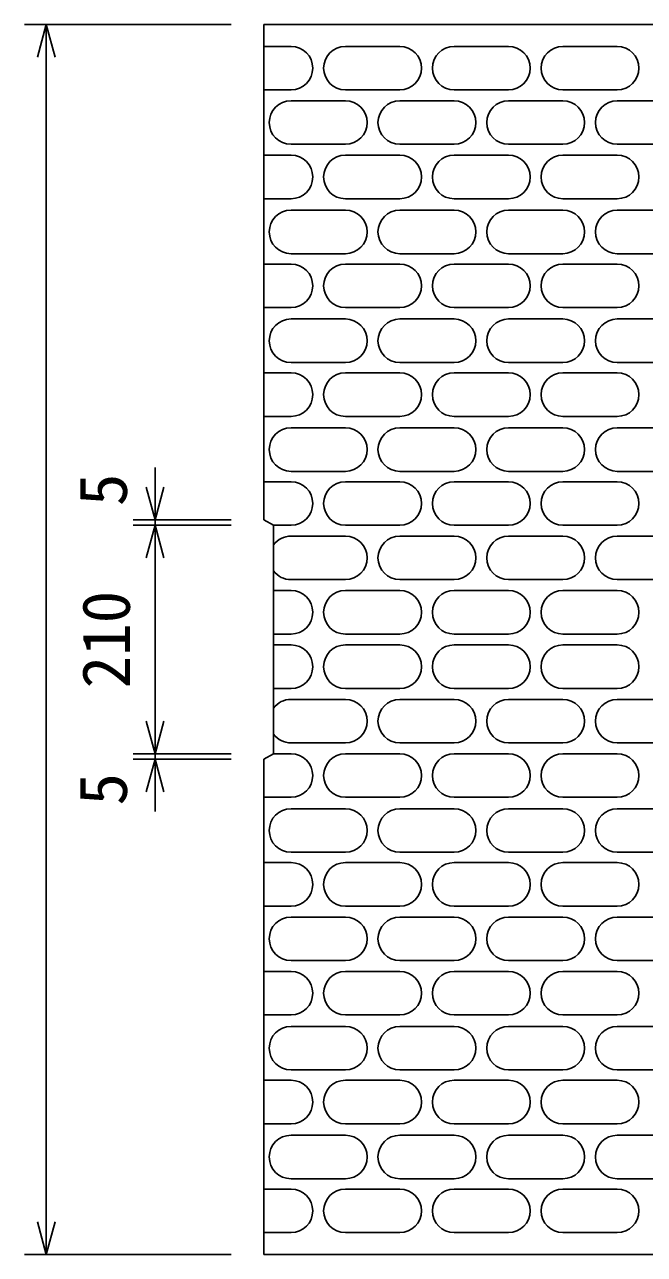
# Model space of a CAD drawing. Units: millimetres, scale not verified. Extents: x -16800 to 16800, y -5940 to 5940.
# Drawn here: x -5917 to -5347, y 2514 to 3644 of the extents above; entities that cross this region are included whole.
import ezdxf
from ezdxf.enums import TextEntityAlignment as Align

# ---------------------------------------------------------------- set-up
doc = ezdxf.new("R2010")
doc.units = ezdxf.units.MM
doc.header["$LTSCALE"] = 20
for name, color, linetype, lineweight in [('0-0_DIM', 7, 'Continuous', 25), ('0-2_HATCH', 6, 'Continuous', 25), ('0-5_OUTLINE', 3, 'Continuous', 25)]:
    doc.layers.add(name, color=color, linetype=linetype, lineweight=lineweight)
doc.styles.add('ＭＳ ゴシック', font='')
doc.styles.get('ＭＳ ゴシック').set_extended_font_data('MS Gothic')

msp = doc.modelspace()

# ---------------------------------------------------------------- linework, layer by layer
at = {"layer": '0-0_DIM'}
for p, q in [((-5916.79, 3643.52), (-5726.79, 3643.52)), ((-5896.79, 3643.52), (-5896.79, 2513.52)), ((-5796.79, 3188.52), (-5796.79, 3236.5)), ((-5816.79, 3188.52), (-5726.79, 3188.52)), ((-5796.79, 3188.52), (-5796.79, 3183.52)), ((-5816.79, 3183.52), (-5726.79, 3183.52)), ((-5796.79, 3183.52), (-5796.79, 2973.52)), ((-5816.79, 2973.52), (-5726.79, 2973.52)), ((-5796.79, 2968.52), (-5796.79, 2973.52)), ((-5816.79, 2968.52), (-5726.79, 2968.52)), ((-5796.79, 2968.52), (-5796.79, 2920.54)), ((-5916.79, 2513.52), (-5726.79, 2513.52))]:
    msp.add_line(p, q, dxfattribs=at)
for points in [[(-5904.83, 3613.52), (-5896.79, 3643.52), (-5888.75, 3613.52)], [(-5788.75, 3218.52), (-5796.79, 3188.52), (-5804.83, 3218.52)], [(-5804.83, 3153.52), (-5796.79, 3183.52), (-5788.75, 3153.52)], [(-5804.83, 3003.52), (-5796.79, 2973.52), (-5788.75, 3003.52)], [(-5788.75, 2938.52), (-5796.79, 2968.52), (-5804.83, 2938.52)], [(-5904.83, 2543.52), (-5896.79, 2513.52), (-5888.75, 2543.52)]]:
    msp.add_lwpolyline(points, dxfattribs=at)
at = {"layer": '0-2_HATCH'}
for p, q in [((-5696.79, 3623.52), (-5671.79, 3623.52)), ((-5621.79, 3623.52), (-5571.79, 3623.52)), ((-5521.79, 3623.52), (-5471.79, 3623.52)), ((-5421.79, 3623.52), (-5371.79, 3623.52)), ((-5696.79, 3583.52), (-5671.79, 3583.52)), ((-5621.79, 3583.52), (-5571.79, 3583.52)), ((-5521.79, 3583.52), (-5471.79, 3583.52)), ((-5421.79, 3583.52), (-5371.79, 3583.52)), ((-5671.79, 3573.52), (-5621.79, 3573.52)), ((-5571.79, 3573.52), (-5521.79, 3573.52)), ((-5471.79, 3573.52), (-5421.79, 3573.52)), ((-5371.79, 3573.52), (-5321.79, 3573.52)), ((-5671.79, 3533.52), (-5621.79, 3533.52)), ((-5571.79, 3533.52), (-5521.79, 3533.52)), ((-5471.79, 3533.52), (-5421.79, 3533.52)), ((-5371.79, 3533.52), (-5321.79, 3533.52)), ((-5696.79, 3523.52), (-5671.79, 3523.52)), ((-5621.79, 3523.52), (-5571.79, 3523.52)), ((-5521.79, 3523.52), (-5471.79, 3523.52)), ((-5421.79, 3523.52), (-5371.79, 3523.52)), ((-5696.79, 3483.52), (-5671.79, 3483.52)), ((-5621.79, 3483.52), (-5571.79, 3483.52)), ((-5521.79, 3483.52), (-5471.79, 3483.52)), ((-5421.79, 3483.52), (-5371.79, 3483.52)), ((-5671.79, 3473.02), (-5621.79, 3473.02)), ((-5571.79, 3473.02), (-5521.79, 3473.02)), ((-5471.79, 3473.02), (-5421.79, 3473.02)), ((-5371.79, 3473.02), (-5321.79, 3473.02)), ((-5671.79, 3433.02), (-5621.79, 3433.02)), ((-5571.79, 3433.02), (-5521.79, 3433.02)), ((-5471.79, 3433.02), (-5421.79, 3433.02)), ((-5371.79, 3433.02), (-5321.79, 3433.02)), ((-5696.79, 3423.52), (-5671.79, 3423.52)), ((-5621.79, 3423.52), (-5571.79, 3423.52)), ((-5521.79, 3423.52), (-5471.79, 3423.52)), ((-5421.79, 3423.52), (-5371.79, 3423.52)), ((-5696.79, 3383.52), (-5671.79, 3383.52)), ((-5621.79, 3383.52), (-5571.79, 3383.52)), ((-5521.79, 3383.52), (-5471.79, 3383.52)), ((-5421.79, 3383.52), (-5371.79, 3383.52)), ((-5671.79, 3373.02), (-5621.79, 3373.02)), ((-5571.79, 3373.02), (-5521.79, 3373.02)), ((-5471.79, 3373.02), (-5421.79, 3373.02)), ((-5371.79, 3373.02), (-5321.79, 3373.02)), ((-5696.79, 3323.52), (-5671.79, 3323.52)), ((-5671.79, 3333.02), (-5621.79, 3333.02)), ((-5621.79, 3323.52), (-5571.79, 3323.52)), ((-5571.79, 3333.02), (-5521.79, 3333.02)), ((-5521.79, 3323.52), (-5471.79, 3323.52)), ((-5471.79, 3333.02), (-5421.79, 3333.02)), ((-5421.79, 3323.52), (-5371.79, 3323.52)), ((-5371.79, 3333.02), (-5321.79, 3333.02)), ((-5696.79, 3283.52), (-5671.79, 3283.52)), ((-5621.79, 3283.52), (-5571.79, 3283.52)), ((-5521.79, 3283.52), (-5471.79, 3283.52)), ((-5421.79, 3283.52), (-5371.79, 3283.52)), ((-5671.79, 3273.02), (-5621.79, 3273.02)), ((-5571.79, 3273.02), (-5521.79, 3273.02)), ((-5471.79, 3273.02), (-5421.79, 3273.02)), ((-5371.79, 3273.02), (-5321.79, 3273.02)), ((-5671.79, 3233.02), (-5621.79, 3233.02)), ((-5571.79, 3233.02), (-5521.79, 3233.02)), ((-5471.79, 3233.02), (-5421.79, 3233.02)), ((-5371.79, 3233.02), (-5321.79, 3233.02)), ((-5696.79, 3223.52), (-5671.79, 3223.52)), ((-5621.79, 3223.52), (-5571.79, 3223.52)), ((-5521.79, 3223.52), (-5471.79, 3223.52)), ((-5421.79, 3223.52), (-5371.79, 3223.52)), ((-5687.79, 3183.52), (-5671.79, 3183.52)), ((-5621.79, 3183.52), (-5571.79, 3183.52)), ((-5521.79, 3183.52), (-5471.79, 3183.52)), ((-5421.79, 3183.52), (-5371.79, 3183.52)), ((-5671.79, 3173.52), (-5621.79, 3173.52)), ((-5571.79, 3173.52), (-5521.79, 3173.52)), ((-5471.79, 3173.52), (-5421.79, 3173.52)), ((-5371.79, 3173.52), (-5321.79, 3173.52)), ((-5671.79, 3133.52), (-5621.79, 3133.52)), ((-5571.79, 3133.52), (-5521.79, 3133.52)), ((-5471.79, 3133.52), (-5421.79, 3133.52)), ((-5371.79, 3133.52), (-5321.79, 3133.52)), ((-5687.79, 3123.52), (-5671.79, 3123.52)), ((-5621.79, 3123.52), (-5571.79, 3123.52)), ((-5521.79, 3123.52), (-5471.79, 3123.52)), ((-5421.79, 3123.52), (-5371.79, 3123.52)), ((-5687.79, 3083.52), (-5671.79, 3083.52)), ((-5621.79, 3083.52), (-5571.79, 3083.52)), ((-5521.79, 3083.52), (-5471.79, 3083.52)), ((-5421.79, 3083.52), (-5371.79, 3083.52)), ((-5687.79, 3073.52), (-5671.79, 3073.52)), ((-5621.79, 3073.52), (-5571.79, 3073.52)), ((-5521.79, 3073.52), (-5471.79, 3073.52)), ((-5421.79, 3073.52), (-5371.79, 3073.52)), ((-5687.79, 3033.52), (-5671.79, 3033.52)), ((-5621.79, 3033.52), (-5571.79, 3033.52)), ((-5521.79, 3033.52), (-5471.79, 3033.52)), ((-5421.79, 3033.52), (-5371.79, 3033.52)), ((-5671.79, 3023.52), (-5621.79, 3023.52)), ((-5571.79, 3023.52), (-5521.79, 3023.52)), ((-5471.79, 3023.52), (-5421.79, 3023.52)), ((-5371.79, 3023.52), (-5321.79, 3023.52)), ((-5671.79, 2983.52), (-5621.79, 2983.52)), ((-5571.79, 2983.52), (-5521.79, 2983.52)), ((-5471.79, 2983.52), (-5421.79, 2983.52)), ((-5371.79, 2983.52), (-5321.79, 2983.52)), ((-5687.79, 2973.52), (-5671.79, 2973.52)), ((-5621.79, 2973.52), (-5571.79, 2973.52)), ((-5521.79, 2973.52), (-5471.79, 2973.52)), ((-5421.79, 2973.52), (-5371.79, 2973.52)), ((-5696.79, 2933.52), (-5671.79, 2933.52)), ((-5621.79, 2933.52), (-5571.79, 2933.52)), ((-5521.79, 2933.52), (-5471.79, 2933.52)), ((-5421.79, 2933.52), (-5371.79, 2933.52)), ((-5671.79, 2923.02), (-5621.79, 2923.02)), ((-5571.79, 2923.02), (-5521.79, 2923.02)), ((-5471.79, 2923.02), (-5421.79, 2923.02)), ((-5371.79, 2923.02), (-5321.79, 2923.02)), ((-5671.79, 2883.02), (-5621.79, 2883.02)), ((-5571.79, 2883.02), (-5521.79, 2883.02)), ((-5471.79, 2883.02), (-5421.79, 2883.02)), ((-5371.79, 2883.02), (-5321.79, 2883.02)), ((-5696.79, 2873.52), (-5671.79, 2873.52)), ((-5621.79, 2873.52), (-5571.79, 2873.52)), ((-5521.79, 2873.52), (-5471.79, 2873.52)), ((-5421.79, 2873.52), (-5371.79, 2873.52)), ((-5696.79, 2833.52), (-5671.79, 2833.52)), ((-5621.79, 2833.52), (-5571.79, 2833.52)), ((-5521.79, 2833.52), (-5471.79, 2833.52)), ((-5421.79, 2833.52), (-5371.79, 2833.52)), ((-5671.79, 2823.52), (-5621.79, 2823.52)), ((-5571.79, 2823.52), (-5521.79, 2823.52)), ((-5471.79, 2823.52), (-5421.79, 2823.52)), ((-5371.79, 2823.52), (-5321.79, 2823.52)), ((-5671.79, 2783.52), (-5621.79, 2783.52)), ((-5571.79, 2783.52), (-5521.79, 2783.52)), ((-5471.79, 2783.52), (-5421.79, 2783.52)), ((-5371.79, 2783.52), (-5321.79, 2783.52)), ((-5696.79, 2773.52), (-5671.79, 2773.52)), ((-5621.79, 2773.52), (-5571.79, 2773.52)), ((-5521.79, 2773.52), (-5471.79, 2773.52)), ((-5421.79, 2773.52), (-5371.79, 2773.52)), ((-5696.79, 2733.52), (-5671.79, 2733.52)), ((-5621.79, 2733.52), (-5571.79, 2733.52)), ((-5521.79, 2733.52), (-5471.79, 2733.52)), ((-5421.79, 2733.52), (-5371.79, 2733.52)), ((-5671.79, 2723.02), (-5621.79, 2723.02)), ((-5571.79, 2723.02), (-5521.79, 2723.02)), ((-5471.79, 2723.02), (-5421.79, 2723.02)), ((-5371.79, 2723.02), (-5321.79, 2723.02)), ((-5671.79, 2683.02), (-5621.79, 2683.02)), ((-5571.79, 2683.02), (-5521.79, 2683.02)), ((-5471.79, 2683.02), (-5421.79, 2683.02)), ((-5371.79, 2683.02), (-5321.79, 2683.02)), ((-5696.79, 2673.52), (-5671.79, 2673.52)), ((-5621.79, 2673.52), (-5571.79, 2673.52)), ((-5521.79, 2673.52), (-5471.79, 2673.52)), ((-5421.79, 2673.52), (-5371.79, 2673.52)), ((-5696.79, 2633.52), (-5671.79, 2633.52)), ((-5621.79, 2633.52), (-5571.79, 2633.52)), ((-5521.79, 2633.52), (-5471.79, 2633.52)), ((-5421.79, 2633.52), (-5371.79, 2633.52)), ((-5671.79, 2623.02), (-5621.79, 2623.02)), ((-5571.79, 2623.02), (-5521.79, 2623.02)), ((-5471.79, 2623.02), (-5421.79, 2623.02)), ((-5371.79, 2623.02), (-5321.79, 2623.02)), ((-5671.79, 2583.02), (-5621.79, 2583.02)), ((-5571.79, 2583.02), (-5521.79, 2583.02)), ((-5471.79, 2583.02), (-5421.79, 2583.02)), ((-5371.79, 2583.02), (-5321.79, 2583.02)), ((-5696.79, 2573.52), (-5671.79, 2573.52)), ((-5621.79, 2573.52), (-5571.79, 2573.52)), ((-5521.79, 2573.52), (-5471.79, 2573.52)), ((-5421.79, 2573.52), (-5371.79, 2573.52)), ((-5696.79, 2533.52), (-5671.79, 2533.52)), ((-5621.79, 2533.52), (-5571.79, 2533.52)), ((-5521.79, 2533.52), (-5471.79, 2533.52)), ((-5421.79, 2533.52), (-5371.79, 2533.52))]:
    msp.add_line(p, q, dxfattribs=at)
for centre, start, end in [((-5671.79, 3603.52), 270, 90), ((-5621.79, 3603.52), 90, 270), ((-5571.79, 3603.52), 270, 90), ((-5521.79, 3603.52), 90, 270), ((-5471.79, 3603.52), 270, 90), ((-5421.79, 3603.52), 90, 270), ((-5371.79, 3603.52), 270, 90), ((-5671.79, 3553.52), 90, 270), ((-5621.79, 3553.52), 270, 90), ((-5571.79, 3553.52), 90, 270), ((-5521.79, 3553.52), 270, 90), ((-5471.79, 3553.52), 90, 270), ((-5421.79, 3553.52), 270, 90), ((-5371.79, 3553.52), 90, 270), ((-5671.79, 3503.52), 270, 90), ((-5621.79, 3503.52), 90, 270), ((-5571.79, 3503.52), 270, 90), ((-5521.79, 3503.52), 90, 270), ((-5471.79, 3503.52), 270, 90), ((-5421.79, 3503.52), 90, 270), ((-5371.79, 3503.52), 270, 90), ((-5671.79, 3453.02), 90, 270), ((-5621.79, 3453.02), 270, 90), ((-5571.79, 3453.02), 90, 270), ((-5521.79, 3453.02), 270, 90), ((-5471.79, 3453.02), 90, 270), ((-5421.79, 3453.02), 270, 90), ((-5371.79, 3453.02), 90, 270), ((-5671.79, 3403.52), 270, 90), ((-5621.79, 3403.52), 90, 270), ((-5571.79, 3403.52), 270, 90), ((-5521.79, 3403.52), 90, 270), ((-5471.79, 3403.52), 270, 90), ((-5421.79, 3403.52), 90, 270), ((-5371.79, 3403.52), 270, 90), ((-5671.79, 3353.02), 90, 270), ((-5621.79, 3353.02), 270, 90), ((-5571.79, 3353.02), 90, 270), ((-5521.79, 3353.02), 270, 90), ((-5471.79, 3353.02), 90, 270), ((-5421.79, 3353.02), 270, 90), ((-5371.79, 3353.02), 90, 270), ((-5671.79, 3303.52), 270, 90), ((-5621.79, 3303.52), 90, 270), ((-5571.79, 3303.52), 270, 90), ((-5521.79, 3303.52), 90, 270), ((-5471.79, 3303.52), 270, 90), ((-5421.79, 3303.52), 90, 270), ((-5371.79, 3303.52), 270, 90), ((-5671.79, 3253.02), 90, 270), ((-5621.79, 3253.02), 270, 90), ((-5571.79, 3253.02), 90, 270), ((-5521.79, 3253.02), 270, 90), ((-5471.79, 3253.02), 90, 270), ((-5421.79, 3253.02), 270, 90), ((-5371.79, 3253.02), 90, 270), ((-5671.79, 3203.52), 270, 90), ((-5621.79, 3203.52), 90, 270), ((-5571.79, 3203.52), 270, 90), ((-5521.79, 3203.52), 90, 270), ((-5471.79, 3203.52), 270, 90), ((-5421.79, 3203.52), 90, 270), ((-5371.79, 3203.52), 270, 90), ((-5671.79, 3153.52), 90, 143.1301), ((-5621.79, 3153.52), 270, 90), ((-5571.79, 3153.52), 90, 270), ((-5521.79, 3153.52), 270, 90), ((-5471.79, 3153.52), 90, 270), ((-5421.79, 3153.52), 270, 90), ((-5371.79, 3153.52), 90, 270), ((-5671.79, 3153.52), 216.8699, 270), ((-5671.79, 3103.52), 270, 90), ((-5621.79, 3103.52), 90, 270), ((-5571.79, 3103.52), 270, 90), ((-5521.79, 3103.52), 90, 270), ((-5471.79, 3103.52), 270, 90), ((-5421.79, 3103.52), 90, 270), ((-5371.79, 3103.52), 270, 90), ((-5671.79, 3053.52), 270, 90), ((-5621.79, 3053.52), 90, 270), ((-5571.79, 3053.52), 270, 90), ((-5521.79, 3053.52), 90, 270), ((-5471.79, 3053.52), 270, 90), ((-5421.79, 3053.52), 90, 270), ((-5371.79, 3053.52), 270, 90), ((-5671.79, 3003.52), 90, 143.1301), ((-5621.79, 3003.52), 270, 90), ((-5571.79, 3003.52), 90, 270), ((-5521.79, 3003.52), 270, 90), ((-5471.79, 3003.52), 90, 270), ((-5421.79, 3003.52), 270, 90), ((-5371.79, 3003.52), 90, 270), ((-5671.79, 3003.52), 216.8699, 270), ((-5671.79, 2953.52), 270, 90), ((-5621.79, 2953.52), 90, 270), ((-5571.79, 2953.52), 270, 90), ((-5521.79, 2953.52), 90, 270), ((-5471.79, 2953.52), 270, 90), ((-5421.79, 2953.52), 90, 270), ((-5371.79, 2953.52), 270, 90), ((-5671.79, 2903.02), 90, 270), ((-5621.79, 2903.02), 270, 90), ((-5571.79, 2903.02), 90, 270), ((-5521.79, 2903.02), 270, 90), ((-5471.79, 2903.02), 90, 270), ((-5421.79, 2903.02), 270, 90), ((-5371.79, 2903.02), 90, 270), ((-5671.79, 2853.52), 270, 90), ((-5621.79, 2853.52), 90, 270), ((-5571.79, 2853.52), 270, 90), ((-5521.79, 2853.52), 90, 270), ((-5471.79, 2853.52), 270, 90), ((-5421.79, 2853.52), 90, 270), ((-5371.79, 2853.52), 270, 90), ((-5671.79, 2803.52), 90, 270), ((-5621.79, 2803.52), 270, 90), ((-5571.79, 2803.52), 90, 270), ((-5521.79, 2803.52), 270, 90), ((-5471.79, 2803.52), 90, 270), ((-5421.79, 2803.52), 270, 90), ((-5371.79, 2803.52), 90, 270), ((-5671.79, 2753.52), 270, 90), ((-5621.79, 2753.52), 90, 270), ((-5571.79, 2753.52), 270, 90), ((-5521.79, 2753.52), 90, 270), ((-5471.79, 2753.52), 270, 90), ((-5421.79, 2753.52), 90, 270), ((-5371.79, 2753.52), 270, 90), ((-5671.79, 2703.02), 90, 270), ((-5621.79, 2703.02), 270, 90), ((-5571.79, 2703.02), 90, 270), ((-5521.79, 2703.02), 270, 90), ((-5471.79, 2703.02), 90, 270), ((-5421.79, 2703.02), 270, 90), ((-5371.79, 2703.02), 90, 270), ((-5671.79, 2653.52), 270, 90), ((-5621.79, 2653.52), 90, 270), ((-5571.79, 2653.52), 270, 90), ((-5521.79, 2653.52), 90, 270), ((-5471.79, 2653.52), 270, 90), ((-5421.79, 2653.52), 90, 270), ((-5371.79, 2653.52), 270, 90), ((-5671.79, 2603.02), 90, 270), ((-5621.79, 2603.02), 270, 90), ((-5571.79, 2603.02), 90, 270), ((-5521.79, 2603.02), 270, 90), ((-5471.79, 2603.02), 90, 270), ((-5421.79, 2603.02), 270, 90), ((-5371.79, 2603.02), 90, 270), ((-5671.79, 2553.52), 270, 90), ((-5621.79, 2553.52), 90, 270), ((-5571.79, 2553.52), 270, 90), ((-5521.79, 2553.52), 90, 270), ((-5471.79, 2553.52), 270, 90), ((-5421.79, 2553.52), 90, 270), ((-5371.79, 2553.52), 270, 90)]:
    msp.add_arc(centre, 20, start, end, dxfattribs=at)
at = {"layer": '0-5_OUTLINE'}
for p, q in [((-5696.79, 3643.52), (-5696.79, 3188.52)), ((-4696.79, 3643.52), (-5696.79, 3643.52)), ((-5696.79, 3188.52), (-5687.79, 3183.52)), ((-5696.79, 2513.52), (-5696.79, 2968.52)), ((-5696.79, 2513.52), (-4696.79, 2513.52))]:
    msp.add_line(p, q, dxfattribs=at)
msp.add_lwpolyline([(-5696.79, 2968.52), (-5687.79, 2973.52), (-5687.79, 3183.52)], dxfattribs=at)

# ---------------------------------------------------------------- texts
at = {"layer": '0-0_DIM', "style": 'ＭＳ ゴシック'}
for s, p in [('5', (-5809.48, 3201.09)), ('210', (-5806.79, 3033.52)), ('5', (-5809.48, 2925.95))]:
    msp.add_text(s, height=43.99, rotation=90, dxfattribs=at).set_placement(p, align=Align.BOTTOM_LEFT)

doc.saveas('drawing.dxf')
